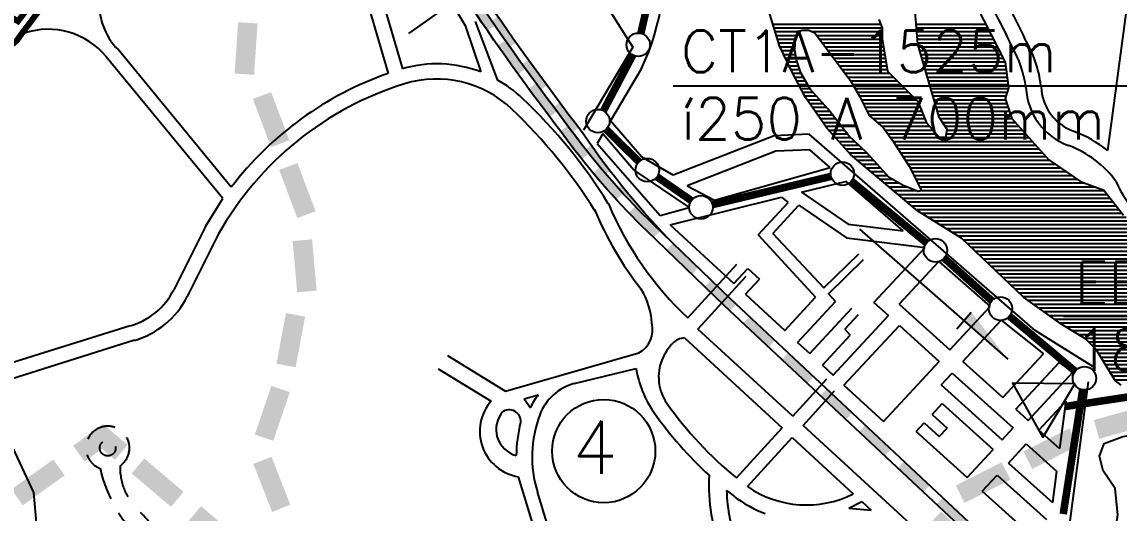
# Model space of a CAD drawing. Extents: x 578289 to 593263, y 7501070 to 7511782.
# Drawn here: x 582926 to 584377, y 7507339 to 7507988 of the extents above; entities that cross this region are included whole.
import ezdxf
from ezdxf.enums import TextEntityAlignment as Align

# ---------------------------------------------------------------- set-up
doc = ezdxf.new("R2010")
doc.units = 0
doc.header["$LTSCALE"] = 170
doc.header["$MEASUREMENT"] = 0
doc.linetypes.add('HIDDEN', pattern=[0.375, 0.25, -0.125])
doc.layers.get('0').update_dxf_attribs({"linetype": 'CONTINUOUS'})
for name, color, linetype in [('ESTACAO', 5, 'CONTINUOUS'), ('HATCH', 4, 'CONTINUOUS'), ('L-FERREA', 6, 'CONTINUOUS'), ('LIMITE-BACIA', 3, 'CONTINUOUS'), ('LIMITE-PROJETO', 1, 'CONTINUOUS'), ('PROJECAO', 7, 'HIDDEN'), ('RIO', 4, 'CONTINUOUS'), ('RUA', 7, 'CONTINUOUS'), ('TEXTO', 5, 'CONTINUOUS'), ('TEXTO2', 5, 'CONTINUOUS')]:
    doc.layers.add(name, color=color, linetype=linetype)
doc.styles.get("Standard").update_dxf_attribs({"font": 'ROMANSBR.SHX'})

# ---------------------------------------------------------------- blocks, each defined once
blk = doc.blocks.new('*X8')
at = {"color": 0}
for p, q in [((583918.9, 7507985), (584061.3, 7507985)), ((584108.6, 7507985), (584200.5, 7507985)), ((583920.5, 7507980), (584063.3, 7507980)), ((583922, 7507975), (583953.1, 7507975)), ((583923.5, 7507970), (583950.5, 7507970)), ((583971.2, 7507975), (584063.6, 7507975)), ((583977.2, 7507970), (584063.6, 7507970)), ((584109, 7507980), (584203.1, 7507980)), ((584109.4, 7507975), (584205.6, 7507975)), ((584109.9, 7507970), (584208.2, 7507970)), ((583925, 7507965), (583949, 7507965)), ((583926.5, 7507960), (583948.6, 7507960)), ((583928.3, 7507955), (583948.3, 7507955)), ((583980.9, 7507965), (584063.7, 7507965)), ((583984.6, 7507960), (584064.5, 7507960)), ((583988.3, 7507955), (584065.3, 7507955)), ((584110.3, 7507965), (584210.7, 7507965)), ((584110.7, 7507960), (584213.3, 7507960)), ((584111.9, 7507955), (584215.8, 7507955)), ((583930.7, 7507950), (583948, 7507950)), ((583933.2, 7507945), (583948.9, 7507945)), ((583935.6, 7507940), (583949.9, 7507940)), ((583992, 7507950), (584066.2, 7507950)), ((583995.7, 7507945), (584067, 7507945)), ((583999.4, 7507940), (584067.9, 7507940)), ((584113.3, 7507950), (584218.4, 7507950)), ((584114.8, 7507945), (584220.9, 7507945)), ((584116.2, 7507940), (584223.5, 7507940)), ((583938.1, 7507935), (583951.2, 7507935)), ((583940.5, 7507930), (583952.8, 7507930)), ((583942.9, 7507925), (583954.5, 7507925)), ((584003.1, 7507935), (584068.7, 7507935)), ((584006.8, 7507930), (584069.5, 7507930)), ((584010.5, 7507925), (584070.4, 7507925)), ((584117.7, 7507935), (584226, 7507935)), ((584119.2, 7507930), (584226.9, 7507930)), ((584120.6, 7507925), (584227.5, 7507925)), ((583945.5, 7507920), (583956.3, 7507920)), ((583948.1, 7507915), (583959.2, 7507915)), ((583950.7, 7507910), (583962.1, 7507910)), ((584014.2, 7507920), (584073.3, 7507920)), ((584017.9, 7507915), (584078.3, 7507915)), ((584021.5, 7507910), (584083.3, 7507910)), ((584122.1, 7507920), (584228.2, 7507920)), ((584123.5, 7507915), (584228.9, 7507915)), ((584125, 7507910), (584229.5, 7507910)), ((583953.4, 7507905), (583965, 7507905)), ((583956, 7507900), (583967.9, 7507900)), ((583958.6, 7507895), (583971.9, 7507895)), ((584024.6, 7507905), (584088.3, 7507905)), ((584027.5, 7507900), (584093.3, 7507900)), ((584030.5, 7507895), (584098.3, 7507895)), ((584126.5, 7507905), (584230.2, 7507905)), ((584127.9, 7507900), (584230.5, 7507900)), ((584129.4, 7507895), (584228.8, 7507895)), ((583961.2, 7507890), (583976.5, 7507890)), ((583964.3, 7507885), (583981, 7507885)), ((583967.8, 7507880), (583985.6, 7507880)), ((584033.4, 7507890), (584103.3, 7507890)), ((584035.9, 7507885), (584108.3, 7507885)), ((584038.4, 7507880), (584111.8, 7507880)), ((584130.8, 7507890), (584227.1, 7507890)), ((584132.3, 7507885), (584226.6, 7507885)), ((584133.8, 7507880), (584228.3, 7507880)), ((583971.2, 7507875), (583990.1, 7507875)), ((583974.7, 7507870), (583994.2, 7507870)), ((583978.1, 7507865), (583998.1, 7507865)), ((584040.9, 7507875), (584113.8, 7507875)), ((584043.4, 7507870), (584115.8, 7507870)), ((584045.9, 7507865), (584117.7, 7507865)), ((584135.2, 7507875), (584229.9, 7507875)), ((584136.7, 7507870), (584231.6, 7507870)), ((584138.1, 7507865), (584233.3, 7507865)), ((583981.6, 7507860), (584002, 7507860)), ((583985.1, 7507855), (584005.9, 7507855)), ((583988.5, 7507850), (584009.7, 7507850)), ((584051.2, 7507860), (584119.7, 7507860)), ((584057, 7507855), (584121.7, 7507855)), ((584062.7, 7507850), (584125.8, 7507850)), ((584140.3, 7507860), (584235.1, 7507860)), ((584143.6, 7507855), (584239.6, 7507855)), ((584146.8, 7507850), (584244.1, 7507850)), ((583992.4, 7507845), (584013.6, 7507845)), ((583997, 7507840), (584017.5, 7507840)), ((584067.1, 7507845), (584130.3, 7507845)), ((584070.8, 7507840), (584134.8, 7507840)), ((584148.4, 7507840), (584253.1, 7507840)), ((584149.4, 7507845), (584248.6, 7507845)), ((584001.5, 7507835), (584022, 7507835)), ((584006.1, 7507830), (584027.2, 7507830)), ((584010.6, 7507825), (584032.5, 7507825)), ((584074.4, 7507835), (584257.6, 7507835)), ((584078, 7507830), (584262.1, 7507830)), ((584081.3, 7507825), (584266.6, 7507825)), ((584015.2, 7507820), (584037.8, 7507820)), ((584019.7, 7507815), (584043, 7507815)), ((584024.9, 7507810), (584047.5, 7507810)), ((584084.6, 7507820), (584271.1, 7507820)), ((584087.9, 7507815), (584275.6, 7507815)), ((584091.1, 7507810), (584280.1, 7507810)), ((584030.8, 7507805), (584051.9, 7507805)), ((584036.7, 7507800), (584056.3, 7507800)), ((584042.6, 7507795), (584061, 7507795)), ((584094.4, 7507805), (584284.9, 7507805)), ((584097.7, 7507800), (584292.2, 7507800)), ((584100.6, 7507795), (584299.4, 7507795)), ((584048.6, 7507790), (584065.7, 7507790)), ((584054.5, 7507785), (584070.3, 7507785)), ((584060.4, 7507780), (584077, 7507780)), ((584103.1, 7507790), (584306.7, 7507790)), ((584105.6, 7507785), (584314, 7507785)), ((584108.1, 7507780), (584321.2, 7507780)), ((584066.4, 7507775), (584085.9, 7507775)), ((584072.4, 7507770), (584096, 7507770)), ((584078.4, 7507765), (584108.2, 7507765)), ((584110.6, 7507775), (584331.1, 7507775)), ((584113.1, 7507770), (584344.9, 7507770)), ((584115.6, 7507765), (584357.3, 7507765)), ((584084.4, 7507760), (584361.2, 7507760)), ((584090.4, 7507755), (584365, 7507755)), ((584096.4, 7507750), (584368.9, 7507750)), ((584102.4, 7507745), (584372.7, 7507745)), ((584108.4, 7507740), (584376.6, 7507740)), ((584115.8, 7507735), (584380.4, 7507735)), ((584123.8, 7507730), (584386.1, 7507730)), ((584131.9, 7507725), (584393.6, 7507725)), ((584139.9, 7507720), (584401.1, 7507720)), ((584148, 7507715), (584408.6, 7507715)), ((584156, 7507710), (584416.1, 7507710)), ((584164, 7507705), (584423.6, 7507705)), ((584170.9, 7507700), (584431.1, 7507700)), ((584176.2, 7507695), (584439, 7507695)), ((584181.4, 7507690), (584452.1, 7507690)), ((584186.7, 7507685), (584465.2, 7507685)), ((584191.9, 7507680), (584478.3, 7507680)), ((584197.2, 7507675), (584491.4, 7507675)), ((584202.4, 7507670), (584504.6, 7507670)), ((584207.7, 7507665), (584517.7, 7507665)), ((584212.9, 7507660), (584530.8, 7507660)), ((584218.2, 7507655), (584543.9, 7507655)), ((584223.5, 7507650), (584551.9, 7507650)), ((584228.7, 7507645), (584559.3, 7507645)), ((584234, 7507640), (584566.6, 7507640)), ((584239.2, 7507635), (584573.9, 7507635)), ((584244.5, 7507630), (584582, 7507630)), ((584249.7, 7507625), (584593.8, 7507625)), ((584256.4, 7507620), (584605.7, 7507620)), ((584263.4, 7507615), (584617.5, 7507615)), ((584270.4, 7507610), (584629.3, 7507610)), ((584277.3, 7507605), (584641.2, 7507605)), ((584284.3, 7507600), (584653, 7507600)), ((584291.2, 7507595), (584663.1, 7507595)), ((584298.2, 7507590), (584672.4, 7507590)), ((584306, 7507585), (584681.7, 7507585)), ((584314.3, 7507580), (584690.9, 7507580)), ((584322.7, 7507575), (584700.2, 7507575)), ((584331, 7507570), (584709.5, 7507570)), ((584336.6, 7507565), (584718.7, 7507565)), ((584341.6, 7507560), (584726.8, 7507560)), ((584346.6, 7507555), (584731.8, 7507555)), ((584349.6, 7507550), (584736.8, 7507550)), ((584352.6, 7507545), (584741.8, 7507545)), ((584355.6, 7507540), (584746.8, 7507540)), ((584358.6, 7507535), (584751.8, 7507535)), ((584361.7, 7507530), (584756.8, 7507530)), ((584364.9, 7507525), (584761.8, 7507525)), ((584368, 7507520), (584766.6, 7507520)), ((584371.2, 7507515), (584770.1, 7507515))]:
    blk.add_line(p, q, dxfattribs=at)
blk = doc.blocks.new('C')
at = {"layer": 'LIMITE-BACIA'}
blk.add_solid([(-33.9, -12.9), (-34, 12.9), (34.2, -12.6), (34, 13.2)], dxfattribs=at)
blk = doc.blocks.new('E')
at = {"layer": 'L-FERREA'}
blk.add_solid([(-22.9, -6), (-22.9, 6), (23.4, -6), (23.4, 6)], dxfattribs=at)
blk = doc.blocks.new('E2')
at = {"layer": 'L-FERREA'}
blk.add_solid([(-21, 5), (-21, -5), (21, 5), (21, -5)], dxfattribs=at)

msp = doc.modelspace()

# ---------------------------------------------------------------- linework, layer by layer
at = {"layer": 'ESTACAO'}
for p, q in [((584033.4, 7507714.2), (584229.7, 7507542.1)), ((584162.2, 7507582.3), (584181.4, 7507604.1))]:
    msp.add_line(p, q, dxfattribs=at)
at = {"layer": 'ESTACAO', "linetype": 'HIDDEN', "const_width": 8, "flags": 128}
for points in [[(583219.2, 7508196.7), (583115.5, 7508164.4), (583113.2, 7508163.4), (583063, 7508141.7), (583015.2, 7508106.3), (582986.4, 7508075.5), (582976.5, 7508062.5), (582921, 7507988.8), (582885, 7508009), (582863, 7507983.6), (582846, 7507964), (582778, 7507928), (582774, 7508004), (582697, 7507981), (582685, 7508003)], [(583221.8, 7508182.4), (583135.6, 7508155.6), (583074.9, 7508131.1), (583026, 7508097), (582997.1, 7508066.2), (582996, 7508065), (582926.7, 7507973.4), (582920, 7507964), (582867, 7507917), (582840.1, 7507898.2), (582747, 7507831.5), (582713.1, 7507805.9), (582667.8, 7507819)]]:
    msp.add_lwpolyline(points, dxfattribs=at)
at = {"layer": 'ESTACAO', "const_width": 10}
for points in [[(583754.8, 7508017.8), (583744.5, 7507972.8)], [(583733.8, 7507943.9), (583695, 7507870.5)], [(583698.7, 7507845.8), (583742, 7507802.9)], [(583765.8, 7507783.1), (583811.2, 7507751.7)], [(583839.1, 7507746.4), (583995.9, 7507783.7)], [(584023, 7507777.4), (584122, 7507695.9)], [(584145.6, 7507675.6), (584208.4, 7507619.4)], [(584231.9, 7507599), (584318.6, 7507526.3)], [(584328.6, 7507501.6), (584302.9, 7507337.5)]]:
    msp.add_lwpolyline(points, dxfattribs=at)
at = {"layer": 'ESTACAO'}
msp.add_lwpolyline([(584276.1, 7507438.9), (584318.1, 7507509.7), (584235.8, 7507510.7)], close=True, dxfattribs=at)
at = {"layer": 'ESTACAO', "linetype": 'HIDDEN', "const_width": 10}
msp.add_lwpolyline([(584304.7, 7507479.5), (584395.4, 7507493.3), (584598.8, 7507406.4), (584653.7, 7507354)], dxfattribs=at)
at = {"layer": 'ESTACAO'}
for centre in [(583741, 7507957.6), (583687.7, 7507856.8), (583753, 7507792), (584011, 7507787.3), (583824, 7507742.8), (584134, 7507686), (584220, 7507609), (584331, 7507517)]:
    msp.add_circle(centre, 15.5, dxfattribs=at)
msp.add_solid([(584181.4, 7507604.1), (584171.8, 7507593.2), (584229.7, 7507542.1)], dxfattribs=at)
at = {"layer": 'L-FERREA'}
for points in [[(584489.5, 7507018.4), (584373.7, 7507127.3), (583854.7, 7507613.2), (583752.7, 7507711.4, -0.03899), (583652, 7507825, -0.004877), (583573.6, 7507930.6, -0.015172), (583453.2, 7508111.1), (583356.7, 7508271.2), (583149.1, 7508598.8), (582850.4, 7509082.8), (582504.5, 7509650.6, -0.049482), (582412.9, 7509840.9, -0.018027), (582370.9, 7509970.5, 0.204119), (582020.6, 7510403.6, 0.204119)], [(584381.9, 7507136), (583863, 7507621.9), (583761.1, 7507720.1, -0.03899), (583661.5, 7507832.2, -0.004875), (583583.3, 7507937.6, -0.015161), (583463.4, 7508117.4), (583366.9, 7508277.6), (583159.3, 7508605.1), (582860.7, 7509089.1), (582514.7, 7509656.8, -0.049482), (582424.2, 7509845, -0.018027), (582382.5, 7509973.8, 0.204119), (582026.2, 7510414.2, 0.204119)], [(583789, 7507693.2, -0.044716), (583669.6, 7507838.1, -0.004877), (583591.4, 7507943.5, -0.015152), (583471.9, 7508122.6), (583375.4, 7508282.8), (583167.8, 7508610.4), (582844.2, 7509137.3), (582679.8, 7509385.9)], [(583661.5, 7507832.3, -0.00487), (583583.3, 7507937.6, -0.015161), (583463.4, 7508117.4), (583366.9, 7508277.6), (583159.3, 7508605.1), (582835.8, 7509131.9), (582820.8, 7509154.6)]]:
    msp.add_lwpolyline(points, format="xyb", dxfattribs=at)
for points in [[(583698.8, 7507787.3), (583704.1, 7507790.9), (583672, 7507819.9), (583678.8, 7507824.7)], [(583743.8, 7507737.5), (583746, 7507739.5), (583715.1, 7507768.4), (583718.8, 7507771.8)]]:
    msp.add_solid(points, dxfattribs=at)
at = {"layer": 'LIMITE-BACIA'}
for points in [[(583008.9, 7507406.9), (582993.9, 7507427.9), (583048.3, 7507435.6), (583033.3, 7507456.5)], [(583017.3, 7507436.2), (583033.9, 7507455.9), (583049.2, 7507409.2), (583065.9, 7507428.9)], [(583071.3, 7507391.2), (583087.9, 7507410.9), (583123.2, 7507347.2), (583139.9, 7507366.9)], [(583146.3, 7507328.2), (583162.9, 7507347.9), (583176.2, 7507303.2), (583214.9, 7507303.9)]]:
    msp.add_solid(points, dxfattribs=at)
at = {"layer": 'PROJECAO'}
msp.add_circle((583039.6, 7507424.8), 10.5, dxfattribs=at)
for centre, radius, start, end in [((583039.6, 7507424.8), 28.8, 304.4297, 249.6678), ((583135.3, 7507399.2), 79.4, 178.6747, 222.33), ((583206.2, 7507436.7), 180.8, 192.4393, 224.7667), ((582966.8, 7507222.8), 164.7, 8.2343, 48.2326)]:
    msp.add_arc(centre, radius, start, end, dxfattribs=at)
at = {"layer": 'RIO'}
for points in [[(584169.7, 7508045.4), (584226.3, 7507934.5), (584230.7, 7507900.9), (584226, 7507886.7), (584234.9, 7507860.2), (584284.1, 7507805.6), (584325.6, 7507777), (584356.8, 7507765.6), (584382.4, 7507732.5)], [(584059, 7507990.9), (584063.6, 7507979.4), (584063.6, 7507965.5), (584070.8, 7507922.6), (584110.9, 7507882.5), (584122, 7507854.3), (584138.8, 7507835.5), (584147.5, 7507835.5), (584149.6, 7507845.8), (584139, 7507862), (584110.9, 7507958.4), (584106.2, 7508012.7)], [(584379.7, 7507507.7), (584371.8, 7507514), (584360.8, 7507531.4), (584346.6, 7507555), (584332.5, 7507569.1), (584301, 7507588), (584250.5, 7507624.2), (584168.6, 7507702.2), (584110.3, 7507738.4), (584063.1, 7507777.7), (584022.1, 7507812.3), (583990.6, 7507847), (583962.3, 7507887.9), (583943.4, 7507924.1), (583927.6, 7507956.4), (583911.9, 7508008.3)], [(584348.4, 7507214.3), (584348.1, 7507223.6), (584354.6, 7507269), (584370.1, 7507303.9), (584375.3, 7507336.3), (584371.4, 7507371.3), (584355.9, 7507394.6), (584350.7, 7507414), (584357.1, 7507430.9), (584381.8, 7507440), (584414.2, 7507445.1), (584438.8, 7507454.2), (584445.3, 7507473.6), (584444, 7507494.4)]]:
    msp.add_lwpolyline(points, dxfattribs=at)
msp.add_lwpolyline([(584022, 7507909.4), (584033.5, 7507889.8), (584046.2, 7507864.4), (584064.7, 7507848.2), (584077.5, 7507830.9), (584099.4, 7507797.3), (584115.6, 7507765), (584111, 7507763.8), (584091.3, 7507771.9), (584072.8, 7507782.3), (584056.7, 7507799.7), (584042.8, 7507815.3), (584019.6, 7507837.2), (583991.9, 7507873), (583968.8, 7507898.5), (583956, 7507920.4), (583950.3, 7507937.8), (583947.9, 7507950.5), (583949.1, 7507966.6), (583952.6, 7507974.7), (583957.2, 7507977), (583966.5, 7507977), (583974.5, 7507973.6)], close=True, dxfattribs=at)
at = {"layer": 'RUA', "linetype": 'CONTINUOUS'}
for p, q in [((583366.2, 7508070.5), (583410.2, 7507919.8)), ((583384.1, 7508080.5), (583429.2, 7507926)), ((583674.9, 7508047.7), (583733.9, 7507954.7)), ((584391.8, 7508044.3), (584361.5, 7507817.8)), ((583437.8, 7507972.5), (583494.5, 7508012.8)), ((583494.5, 7508012.8), (583512, 7507983.1)), ((583512, 7507983.1), (583532.9, 7507921.7)), ((583525.3, 7507988.4), (583554.6, 7507911.6)), ((582929.5, 7507973), (582845.1, 7507902.3)), ((583733.9, 7507954.7), (583668.6, 7507844.9)), ((583191.8, 7507754.3), (583037.3, 7507942)), ((583202.9, 7507769.4), (583053.2, 7507951.3)), ((583745.4, 7507926.1), (583704.5, 7507857.3)), ((583745.3, 7507809.4), (583704.5, 7507857.3)), ((583694.1, 7507839.9), (583686.7, 7507827.4)), ((583735.1, 7507791.8), (583694.1, 7507839.9)), ((583920.9, 7507837.4), (583787.2, 7507785.5)), ((583966.8, 7507839.4), (583920.9, 7507837.4)), ((584266, 7507580.2), (583966.8, 7507839.4)), ((583686.7, 7507827.4), (583770, 7507732)), ((583787.2, 7507785.5), (583745.3, 7507809.4)), ((583922.8, 7507816.9), (583805.6, 7507771.4)), ((583967.7, 7507818.8), (583922.8, 7507816.9)), ((583994.9, 7507795.3), (583967.7, 7507818.8)), ((583735.1, 7507791.8), (583808.3, 7507742.8)), ((583841.9, 7507752.2), (583994.9, 7507795.3)), ((583956.7, 7507762.7), (584016.6, 7507777.6)), ((584091.4, 7507711.7), (584015.7, 7507777.3)), ((583805.6, 7507771.4), (583841.9, 7507752.2)), ((583168.8, 7507717.7), (583191.8, 7507754.3)), ((583783.2, 7507719.7), (583930.5, 7507756.2)), ((583899.4, 7507706.3), (583939.2, 7507749.2)), ((583930.5, 7507756.2), (583939.2, 7507749.2)), ((583956.7, 7507762.7), (584018.4, 7507720.7)), ((583770, 7507732), (583808.3, 7507742.8)), ((583918.8, 7507708.4), (583953.3, 7507745.6)), ((583953.3, 7507745.6), (584016.3, 7507702.6)), ((583783.2, 7507719.7), (583867.6, 7507642)), ((584018.4, 7507720.7), (584091.4, 7507711.7)), ((583168.8, 7507717.7), (583126.9, 7507634)), ((583186.7, 7507708.8), (583144.8, 7507625.1)), ((583899.4, 7507706.3), (583975.6, 7507624)), ((583918.8, 7507708.4), (583986.3, 7507636.5)), ((584016.3, 7507702.6), (584120.6, 7507689.9)), ((583986.3, 7507636.5), (584032.7, 7507681.2)), ((584052.7, 7507616.9), (584120.6, 7507689.9)), ((583806.4, 7507596.9), (583871.2, 7507667.9)), ((583867.6, 7507642), (583886.1, 7507662)), ((583886.1, 7507662), (583901.4, 7507647.9)), ((583992.7, 7507628.6), (584038.9, 7507674.1)), ((584086, 7507614.9), (584138.3, 7507671.3)), ((584138.3, 7507671.3), (584206.5, 7507611.8)), ((583819.6, 7507581.8), (583883.5, 7507651.9)), ((583882.8, 7507627.9), (583901.4, 7507647.9)), ((583882.8, 7507627.9), (583934.8, 7507580)), ((583934.8, 7507580), (583975.6, 7507624)), ((583951.7, 7507564.4), (584002, 7507618.5)), ((583992.7, 7507628.6), (584002, 7507618.5)), ((583967.7, 7507549.6), (584023.4, 7507609.5)), ((584052.7, 7507616.9), (584071.8, 7507599.7)), ((584086, 7507614.9), (584153.2, 7507554.4)), ((584153.2, 7507554.4), (584206.5, 7507611.8)), ((583998.7, 7507521.1), (584071.8, 7507599.7)), ((584014.2, 7507581.7), (584032.2, 7507601.1)), ((584170.1, 7507539.1), (584221, 7507593.9)), ((584221, 7507593.9), (584276.9, 7507549.1)), ((583069.1, 7507586.2), (582897.5, 7507532.3)), ((583945.2, 7507466.8), (583819.6, 7507581.8)), ((584013, 7507507.9), (584086.3, 7507586.7)), ((584014.2, 7507581.7), (584021.4, 7507573.9)), ((584086.3, 7507586.7), (584139, 7507539.2)), ((584345.8, 7507530.4), (584266, 7507580.2)), ((583075.1, 7507567.1), (582903.5, 7507513.3)), ((583802.3, 7507570.3), (583931.1, 7507451.3)), ((583951.7, 7507564.4), (583967.7, 7507549.6)), ((583984.5, 7507534.2), (584021.4, 7507573.9)), ((583489, 7507546.9), (583565.5, 7507500)), ((583565.5, 7507500), (583741.9, 7507550.6)), ((584223.2, 7507491.4), (584276.9, 7507549.1)), ((583984.5, 7507534.2), (583998.7, 7507521.1)), ((584065.2, 7507459.8), (584139, 7507539.2)), ((584170.1, 7507539.1), (584223.2, 7507491.4)), ((584240.1, 7507476.1), (584297.5, 7507537.8)), ((584297.5, 7507537.8), (584315.7, 7507525)), ((583476.7, 7507529.6), (583546.4, 7507486.9)), ((583656.2, 7507510), (583738.2, 7507529.9)), ((584141.6, 7507508.4), (584156, 7507523.9)), ((584156, 7507523.9), (584236.7, 7507451.3)), ((584256.6, 7507461.3), (584315.7, 7507525)), ((583945.2, 7507466.8), (583990.2, 7507516.1)), ((584013, 7507507.9), (584065.2, 7507459.8)), ((584141.6, 7507508.4), (584222.3, 7507435.8)), ((584335.8, 7507512.4), (584309.9, 7507315.1)), ((583590.1, 7507489.6), (583608.8, 7507494.9)), ((583590.1, 7507489.6), (583598.5, 7507478.1)), ((583958.9, 7507454.4), (584000.7, 7507500.3)), ((582887.6, 7507481), (582941.4, 7507365.8)), ((584129.6, 7507469.1), (584143, 7507483.6)), ((584143, 7507483.6), (584210.4, 7507423)), ((584240.1, 7507476.1), (584256.6, 7507461.3)), ((584270.8, 7507448.5), (584306.2, 7507486.5)), ((584306.2, 7507486.5), (584298, 7507424.1)), ((584129.6, 7507469.1), (584149.4, 7507451.2)), ((583870.9, 7507385.2), (583931.1, 7507451.3)), ((584196.2, 7507237.3), (583958.9, 7507454.4)), ((584108.5, 7507446.4), (584119.2, 7507457.9)), ((584108.5, 7507446.4), (584175.8, 7507385.7)), ((584119.2, 7507457.9), (584139, 7507440)), ((584139, 7507440), (584149.4, 7507451.2)), ((584222.3, 7507435.8), (584236.7, 7507451.3)), ((584270.8, 7507448.5), (584298, 7507424.1)), ((583885.6, 7507373.9), (583944.6, 7507438.8)), ((583944.6, 7507438.8), (584025.2, 7507364.3)), ((584230.4, 7507404.9), (584253.9, 7507430.2)), ((584253.9, 7507430.2), (584294, 7507394.1)), ((584175.8, 7507385.7), (584210.4, 7507423)), ((584230.4, 7507404.9), (584288.6, 7507352.6)), ((583582.2, 7507386.8), (583619.2, 7507266.2)), ((584195.8, 7507367.7), (584215.5, 7507388.9)), ((584215.5, 7507388.9), (584280.7, 7507330.2)), ((584294, 7507394.1), (584288.6, 7507352.6)), ((582941.4, 7507365.8), (582945.5, 7507321.2)), ((583633.1, 7507284.6), (583607.7, 7507366.9)), ((584195.8, 7507367.7), (584261, 7507309)), ((584019.4, 7507345.5), (584036.5, 7507353.9)), ((584019.4, 7507345.5), (584048.8, 7507342.5)), ((584036.5, 7507353.9), (584048.8, 7507342.5))]:
    msp.add_line(p, q, dxfattribs=at)
for centre, radius, start, end in [((583466.8, 7508058.8), 308.6, 334.5328, 10.1437), ((583114.7, 7508011.8), 86.3, 125.0174, 224.5867), ((583589, 7507662.3), 729.4, 24.4251, 28.7356), ((583589, 7507662.3), 709.4, 24.4251, 28.7356), ((582960.9, 7507879.1), 99, 39.4626, 108.4871), ((584113.5, 7507883.4), 161.2, 7.1997, 30.7646), ((584113.5, 7507883.4), 141.2, 7.1997, 30.7646), ((583474.6, 7507768.1), 164.3, 69.2043, 106.0443), ((583557.9, 7507498.2), 446.7, 109.3082, 142.6184), ((583474.6, 7507768.1), 144.3, 46.4679, 107.1468), ((583453.9, 7507739.9), 199, 47.7266, 59.581), ((583557.9, 7507498.2), 426.7, 107.1468, 150.5674), ((584339.3, 7507905), 85.7, 182.5702, 249.9738), ((584339.3, 7507905), 65.7, 182.5702, 249.9738), ((583099.5, 7507373.2), 708.9, 31.8804, 46.4679), ((583099.5, 7507373.2), 688.9, 31.8804, 46.4679), ((584263.8, 7507697.9), 154.7, 50.8189, 69.9738), ((584263.8, 7507697.9), 134.7, 35.8292, 69.9738), ((584493, 7507826.3), 129.8, 202.4437, 248.9424), ((584106.4, 7507917.6), 459.1, 202.7649, 218.065), ((584106.4, 7507917.6), 439.1, 202.7649, 226.9146), ((583043.8, 7507675.6), 92.9, 285.7645, 333.4195), ((583665.1, 7507584.4), 94.2, 3.4264, 32.1179), ((583043.8, 7507675.6), 112.9, 285.7645, 333.4195), ((583725.4, 7507581.3), 34.8, 298.1946, 14.5175), ((583838.3, 7507514.3), 71.2, 136.98, 157.1758), ((583803.4, 7507547), 23.3, 92.5401, 136.98), ((583828.3, 7507518.6), 60.3, 157.1758, 214.9769), ((583879.8, 7507553.7), 143.6, 189.5334, 214.6675), ((583674.3, 7507444.7), 67.8, 105.4432, 159.2668), ((583679, 7507440.7), 88.8, 142.3326, 155.0605), ((583592.4, 7507446.9), 60.9, 138.9345, 260.4395), ((583588.7, 7507449.4), 35.6, 138.1103, 255.3677), ((583570.3, 7507460), 15.4, 337.9133, 121.3988), ((584176.7, 7507762.4), 485.5, 214.9769, 230.9578), ((583757.5, 7507413.1), 177.8, 165.2669, 179.4119), ((583757.5, 7507413.1), 156.8, 159.2668, 197.1509), ((584176.7, 7507762.4), 506.5, 214.9769, 227.526), ((584087.8, 7507377.3), 253.4, 177.4091, 200.9012), ((583963.5, 7507486.1), 136.6, 235.2113, 296.8496), ((584090.1, 7507376.5), 232.4, 181.9075, 200.4648), ((584176.7, 7507762.4), 506.5, 230.9839, 232.3337), ((583963.5, 7507486.1), 157.6, 232.3337, 249.6978)]:
    msp.add_arc(centre, radius, start, end, dxfattribs=at)
at = {"layer": 'TEXTO'}
for p, q in [((583787.4, 7507903.4), (584471.5, 7507903.4)), ((584303.4, 7507599), (584748.7, 7507599))]:
    msp.add_line(p, q, dxfattribs=at)
at = {"layer": 'TEXTO2'}
msp.add_circle((583695.4, 7507420.7), 68.2, dxfattribs=at)

# ---------------------------------------------------------------- block references
at = {"layer": 'HATCH'}
msp.add_blockref('*X8', (0, 0), dxfattribs=at)
at = {"layer": 'L-FERREA'}
for name, p, rotation in [('E', (583533.8, 7507998.4), 124.1893442973645), ('E2', (583563.2, 7507974.9), 124.7682078583991), ('E', (583573.7, 7507940.9), 125.31267409945), ('E2', (583603.9, 7507917.9), 126.2507507813645), ('E', (583615, 7507884.4), 126.5368271975677), ('E2', (583645.6, 7507861.7), 126.8469434782529), ('E', (583656.9, 7507828.3), 127.1475950565763), ('E', (583701.2, 7507774.1), 131.2876386239447), ('E', (583749.2, 7507723.2), 135.4276821913131), ('E', (583799.6, 7507674.6), 136.0606826349688), ('E', (583850, 7507626), 136.0606826349688), ('E', (583901, 7507578.1), 136.8867044342218), ('E', (583952.1, 7507530.2), 136.8867044342218), ('E', (584003.2, 7507482.4), 136.8867044342218), ('E', (584054.3, 7507434.6), 136.8867044342218), ('E', (584105.4, 7507386.7), 136.8867044342218), ('E', (584156.5, 7507338.9), 136.8867044342218)]:
    msp.add_blockref(name, p, dxfattribs=dict(at, rotation=rotation))
at = {"layer": 'LIMITE-PROJETO'}
for p, rotation in [((583222.4, 7507952.8), 265.8536574598736), ((583255.4, 7507858.8), 290.3698042535522), ((583290.2, 7507765), 290.3698042535522), ((583299.8, 7507665.6), 274.835161644576), ((583281.5, 7507567.4), 259.2100347913358), ((583257.1, 7507470.7), 250.9430248129896), ((584379.7, 7507458.3), 15.35892800267935), ((584286.4, 7507423.8), 26.64235056005128), ((582947.5, 7507379.2), 35.32279929964321), ((583256.4, 7507376.8), 291.1616163526745), ((584197, 7507378.9), 26.64235056005128), ((584127.4, 7507307.2), 46.03340452727436)]:
    msp.add_blockref('C', p, dxfattribs=dict(at, rotation=rotation))

# ---------------------------------------------------------------- texts
at = {"layer": 'TEXTO'}
for s, p in [('CT1A-1525m', (583797.4, 7507921.4)), ('%%237250 A 700mm', (583797.4, 7507832.4)), ('EE5', (584317.9, 7507615.7)), ('187,03 l/s', (584317.9, 7507527))]:
    msp.add_text(s, height=55, dxfattribs=at).set_placement(p)
at = {"layer": 'TEXTO2'}
msp.add_text('4', height=70, dxfattribs=at).set_placement((583683.6, 7507390.7), align=Align.CENTER)

doc.saveas('drawing.dxf')
